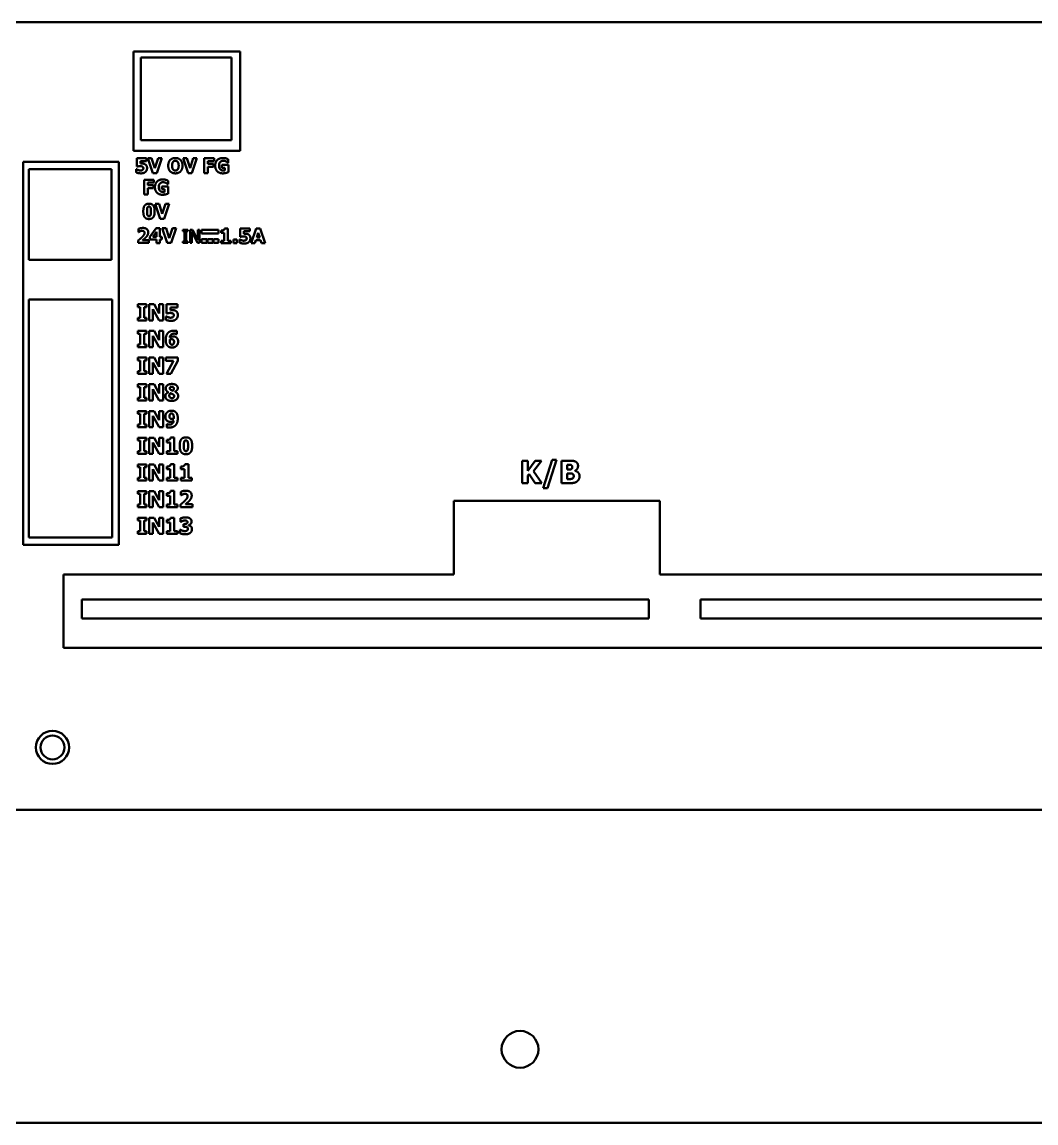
# Model space of a CAD drawing. Header units: millimetres. Extents: x 4735 to 8066, y 756 to 2595.
# Drawn here: x 6051.9 to 6189.6, y 1522.1 to 1671.6 of the extents above; entities that cross this region are included whole.
import ezdxf

# ---------------------------------------------------------------- set-up
doc = ezdxf.new("R2010")
doc.units = ezdxf.units.MM
doc.header["$LTSCALE"] = 1.8
doc.layers.add('외형선(ISO)', color=7, linetype='Continuous', lineweight=50)

msp = doc.modelspace()

# ---------------------------------------------------------------- linework, layer by layer
at = {"layer": '외형선(ISO)'}
for p, q in [((6322.566, 1671.587), (6017.566, 1671.587)), ((6067.066, 1654.087), (6067.066, 1667.587)), ((6067.066, 1667.587), (6081.566, 1667.587)), ((6081.566, 1667.587), (6081.566, 1654.087)), ((6068.066, 1655.547), (6068.066, 1666.747)), ((6068.066, 1666.747), (6080.366, 1666.747)), ((6080.366, 1666.747), (6080.366, 1655.547)), ((6080.366, 1655.547), (6068.066, 1655.547)), ((6081.566, 1654.087), (6067.066, 1654.087)), ((6052.066, 1600.587), (6052.066, 1652.587)), ((6052.066, 1652.587), (6065.066, 1652.587)), ((6065.066, 1652.587), (6065.066, 1600.587)), ((6067.532, 1651.956), (6067.532, 1653.079)), ((6067.532, 1653.079), (6068.858, 1653.079)), ((6068.858, 1652.702), (6068.007, 1652.702)), ((6068.007, 1652.702), (6068.007, 1652.369)), ((6068.858, 1653.079), (6068.858, 1652.702)), ((6069.704, 1651.079), (6069.017, 1653.079)), ((6069.017, 1653.079), (6069.537, 1653.079)), ((6069.537, 1653.079), (6069.973, 1651.723)), ((6069.973, 1651.723), (6070.408, 1653.079)), ((6070.915, 1653.079), (6070.228, 1651.079)), ((6070.408, 1653.079), (6070.915, 1653.079)), ((6074.484, 1651.079), (6073.797, 1653.079)), ((6073.797, 1653.079), (6074.317, 1653.079)), ((6074.317, 1653.079), (6074.753, 1651.723)), ((6074.753, 1651.723), (6075.187, 1653.079)), ((6075.694, 1653.079), (6075.007, 1651.079)), ((6075.187, 1653.079), (6075.694, 1653.079)), ((6076.686, 1651.079), (6076.686, 1653.079)), ((6076.686, 1653.079), (6078.025, 1653.079)), ((6078.025, 1652.698), (6077.185, 1652.698)), ((6077.185, 1652.698), (6077.185, 1652.321)), ((6077.185, 1652.321), (6077.959, 1652.321)), ((6077.959, 1652.321), (6077.959, 1651.94)), ((6078.025, 1653.079), (6078.025, 1652.698)), ((6079.08, 1651.804), (6079.08, 1652.178)), ((6079.08, 1652.178), (6079.954, 1652.178)), ((6079.946, 1652.471), (6079.9, 1652.471)), ((6079.946, 1652.942), (6079.946, 1652.471)), ((6079.954, 1652.178), (6079.954, 1651.193)), ((6052.866, 1639.287), (6052.866, 1651.587)), ((6052.866, 1651.587), (6064.066, 1651.587)), ((6064.066, 1651.587), (6064.066, 1639.287)), ((6067.446, 1651.159), (6067.446, 1651.595)), ((6067.446, 1651.595), (6067.492, 1651.595)), ((6067.576, 1651.956), (6067.532, 1651.956)), ((6070.228, 1651.079), (6069.704, 1651.079)), ((6075.007, 1651.079), (6074.484, 1651.079)), ((6077.185, 1651.079), (6076.686, 1651.079)), ((6077.959, 1651.94), (6077.185, 1651.94)), ((6077.185, 1651.94), (6077.185, 1651.079)), ((6079.467, 1651.804), (6079.08, 1651.804)), ((6079.467, 1651.41), (6079.467, 1651.804)), ((6068.504, 1648.17), (6068.504, 1650.17)), ((6068.504, 1650.17), (6069.843, 1650.17)), ((6069.843, 1649.789), (6069.003, 1649.789)), ((6069.003, 1649.789), (6069.003, 1649.411)), ((6069.003, 1649.411), (6069.776, 1649.411)), ((6069.776, 1649.03), (6069.003, 1649.03)), ((6069.003, 1649.03), (6069.003, 1648.17)), ((6069.776, 1649.411), (6069.776, 1649.03)), ((6069.843, 1650.17), (6069.843, 1649.789)), ((6070.898, 1648.894), (6070.898, 1649.269)), ((6070.898, 1649.269), (6071.771, 1649.269)), ((6071.763, 1649.562), (6071.718, 1649.562)), ((6071.763, 1650.032), (6071.763, 1649.562)), ((6071.771, 1649.269), (6071.771, 1648.283)), ((6069.003, 1648.17), (6068.504, 1648.17)), ((6071.285, 1648.894), (6070.898, 1648.894)), ((6071.285, 1648.5), (6071.285, 1648.894)), ((6070.715, 1644.877), (6070.027, 1646.877)), ((6070.027, 1646.877), (6070.548, 1646.877)), ((6070.548, 1646.877), (6070.984, 1645.52)), ((6070.984, 1645.52), (6071.418, 1646.877)), ((6071.925, 1646.877), (6071.238, 1644.877)), ((6071.418, 1646.877), (6071.925, 1646.877)), ((6071.238, 1644.877), (6070.715, 1644.877)), ((6067.742, 1643.062), (6067.742, 1643.498)), ((6067.781, 1643.062), (6067.742, 1643.062)), ((6069.303, 1642.423), (6070.169, 1643.584)), ((6070.185, 1643.091), (6069.677, 1642.41)), ((6070.169, 1643.584), (6070.669, 1643.584)), ((6070.185, 1642.41), (6070.185, 1643.091)), ((6070.669, 1643.584), (6070.669, 1642.41)), ((6071.661, 1641.584), (6070.974, 1643.584)), ((6070.974, 1643.584), (6071.494, 1643.584)), ((6071.494, 1643.584), (6071.93, 1642.227)), ((6071.93, 1642.227), (6072.365, 1643.584)), ((6072.872, 1643.584), (6072.185, 1641.584)), ((6072.365, 1643.584), (6072.872, 1643.584)), ((6073.769, 1643.2), (6073.769, 1643.384)), ((6073.769, 1643.384), (6074.466, 1643.384)), ((6073.998, 1643.2), (6073.769, 1643.2)), ((6073.998, 1641.768), (6073.998, 1643.2)), ((6074.466, 1643.2), (6074.237, 1643.2)), ((6074.237, 1643.2), (6074.237, 1641.768)), ((6074.466, 1643.384), (6074.466, 1643.2)), ((6074.762, 1641.584), (6074.762, 1643.384)), ((6074.762, 1643.384), (6075.102, 1643.384)), ((6075.782, 1641.584), (6074.985, 1643.136)), ((6074.985, 1643.136), (6074.985, 1641.584)), ((6075.102, 1643.384), (6075.827, 1641.959)), ((6075.827, 1641.959), (6075.827, 1643.384)), ((6075.827, 1643.384), (6076.05, 1643.384)), ((6076.05, 1643.384), (6076.05, 1641.584)), ((6076.328, 1642.884), (6076.328, 1643.384)), ((6076.328, 1643.384), (6078.628, 1643.384)), ((6078.628, 1643.384), (6078.628, 1642.884)), ((6078.971, 1642.954), (6078.971, 1643.28)), ((6079.442, 1643.553), (6079.88, 1643.553)), ((6079.88, 1643.553), (6079.88, 1641.896)), ((6081.566, 1642.424), (6081.566, 1643.548)), ((6081.566, 1643.548), (6082.891, 1643.548)), ((6082.891, 1643.17), (6082.04, 1643.17)), ((6082.04, 1643.17), (6082.04, 1642.838)), ((6082.891, 1643.548), (6082.891, 1643.17)), ((6083.063, 1641.548), (6083.739, 1643.548)), ((6083.739, 1643.548), (6084.287, 1643.548)), ((6084.287, 1643.548), (6084.963, 1641.548)), ((6067.694, 1641.584), (6067.694, 1641.91)), ((6069.164, 1641.584), (6067.694, 1641.584)), ((6068.316, 1641.962), (6069.164, 1641.962)), ((6069.164, 1641.962), (6069.164, 1641.584)), ((6069.303, 1642.051), (6069.303, 1642.423)), ((6070.185, 1642.051), (6069.303, 1642.051)), ((6069.677, 1642.41), (6070.185, 1642.41)), ((6070.185, 1641.579), (6070.185, 1642.051)), ((6070.669, 1641.579), (6070.185, 1641.579)), ((6070.669, 1642.41), (6070.94, 1642.41)), ((6070.94, 1642.051), (6070.669, 1642.051)), ((6070.669, 1642.051), (6070.669, 1641.579)), ((6070.94, 1642.41), (6070.94, 1642.051)), ((6072.185, 1641.584), (6071.661, 1641.584)), ((6073.769, 1641.584), (6073.769, 1641.768)), ((6073.769, 1641.768), (6073.998, 1641.768)), ((6074.466, 1641.584), (6073.769, 1641.584)), ((6074.237, 1641.768), (6074.466, 1641.768)), ((6074.466, 1641.768), (6074.466, 1641.584)), ((6074.985, 1641.584), (6074.762, 1641.584)), ((6076.05, 1641.584), (6075.782, 1641.584)), ((6078.628, 1642.884), (6076.328, 1642.884)), ((6076.328, 1641.584), (6076.328, 1642.084)), ((6076.328, 1642.084), (6077.028, 1642.084)), ((6077.028, 1641.584), (6076.328, 1641.584)), ((6077.028, 1642.084), (6077.028, 1641.584)), ((6077.128, 1641.584), (6077.128, 1642.084)), ((6077.128, 1642.084), (6077.828, 1642.084)), ((6077.828, 1641.584), (6077.128, 1641.584)), ((6077.828, 1642.084), (6077.828, 1641.584)), ((6077.928, 1641.584), (6077.928, 1642.084)), ((6077.928, 1642.084), (6078.628, 1642.084)), ((6078.628, 1641.584), (6077.928, 1641.584)), ((6078.628, 1642.084), (6078.628, 1641.584)), ((6079.392, 1642.954), (6078.971, 1642.954)), ((6078.971, 1641.548), (6078.971, 1641.896)), ((6078.971, 1641.896), (6079.392, 1641.896)), ((6080.292, 1641.548), (6078.971, 1641.548)), ((6079.392, 1641.896), (6079.392, 1642.954)), ((6079.88, 1641.896), (6080.292, 1641.896)), ((6080.292, 1641.896), (6080.292, 1641.548)), ((6080.651, 1641.548), (6080.651, 1642.076)), ((6080.651, 1642.076), (6081.126, 1642.076)), ((6081.126, 1641.548), (6080.651, 1641.548)), ((6081.126, 1642.076), (6081.126, 1641.548)), ((6081.48, 1641.627), (6081.48, 1642.063)), ((6081.48, 1642.063), (6081.525, 1642.063)), ((6081.609, 1642.424), (6081.566, 1642.424)), ((6083.566, 1641.548), (6083.063, 1641.548)), ((6083.692, 1641.956), (6083.566, 1641.548)), ((6084.321, 1641.956), (6083.692, 1641.956)), ((6084.006, 1642.98), (6083.801, 1642.319)), ((6083.801, 1642.319), (6084.211, 1642.319)), ((6084.211, 1642.319), (6084.006, 1642.98)), ((6084.446, 1641.548), (6084.321, 1641.956)), ((6084.963, 1641.548), (6084.446, 1641.548)), ((6064.066, 1639.287), (6052.866, 1639.287)), ((6052.866, 1633.887), (6064.166, 1633.887)), ((6052.866, 1601.587), (6052.866, 1633.887)), ((6064.166, 1633.887), (6064.166, 1601.587)), ((6067.649, 1632.871), (6067.649, 1633.254)), ((6067.649, 1633.254), (6068.833, 1633.254)), ((6067.965, 1632.871), (6067.649, 1632.871)), ((6067.965, 1631.438), (6067.965, 1632.871)), ((6068.833, 1632.871), (6068.517, 1632.871)), ((6068.517, 1632.871), (6068.517, 1631.438)), ((6068.833, 1633.254), (6068.833, 1632.871)), ((6069.2, 1631.054), (6069.2, 1633.254)), ((6069.2, 1633.254), (6069.878, 1633.254)), ((6070.553, 1631.054), (6069.705, 1632.588)), ((6069.705, 1632.588), (6069.705, 1631.054)), ((6069.878, 1633.254), (6070.58, 1631.994)), ((6070.58, 1631.994), (6070.58, 1633.254)), ((6070.58, 1633.254), (6071.085, 1633.254)), ((6071.085, 1633.254), (6071.085, 1631.054)), ((6071.575, 1632.019), (6071.575, 1633.254)), ((6071.575, 1633.254), (6073.033, 1633.254)), ((6073.033, 1632.839), (6072.097, 1632.839)), ((6072.097, 1632.839), (6072.097, 1632.473)), ((6073.033, 1633.254), (6073.033, 1632.839)), ((6067.649, 1631.054), (6067.649, 1631.438)), ((6067.649, 1631.438), (6067.965, 1631.438)), ((6068.833, 1631.054), (6067.649, 1631.054)), ((6068.517, 1631.438), (6068.833, 1631.438)), ((6068.833, 1631.438), (6068.833, 1631.054)), ((6069.705, 1631.054), (6069.2, 1631.054)), ((6071.085, 1631.054), (6070.553, 1631.054)), ((6071.48, 1631.142), (6071.48, 1631.621)), ((6071.48, 1631.621), (6071.53, 1631.621)), ((6071.623, 1632.019), (6071.575, 1632.019)), ((6067.649, 1629.249), (6067.649, 1629.632)), ((6067.649, 1629.632), (6068.833, 1629.632)), ((6068.833, 1629.632), (6068.833, 1629.249)), ((6069.2, 1627.432), (6069.2, 1629.632)), ((6069.2, 1629.632), (6069.878, 1629.632)), ((6069.878, 1629.632), (6070.58, 1628.372)), ((6070.58, 1628.372), (6070.58, 1629.632)), ((6070.58, 1629.632), (6071.085, 1629.632)), ((6071.085, 1629.632), (6071.085, 1627.432)), ((6072.946, 1629.636), (6072.946, 1629.204)), ((6067.965, 1629.249), (6067.649, 1629.249)), ((6067.965, 1627.815), (6067.965, 1629.249)), ((6068.833, 1629.249), (6068.517, 1629.249)), ((6068.517, 1629.249), (6068.517, 1627.815)), ((6070.553, 1627.432), (6069.705, 1628.965)), ((6069.705, 1628.965), (6069.705, 1627.432)), ((6072.946, 1629.204), (6072.907, 1629.204)), ((6067.649, 1627.432), (6067.649, 1627.815)), ((6067.649, 1627.815), (6067.965, 1627.815)), ((6068.833, 1627.432), (6067.649, 1627.432)), ((6068.517, 1627.815), (6068.833, 1627.815)), ((6068.833, 1627.815), (6068.833, 1627.432)), ((6069.705, 1627.432), (6069.2, 1627.432)), ((6071.085, 1627.432), (6070.553, 1627.432)), ((6067.649, 1625.626), (6067.649, 1626.01)), ((6067.649, 1626.01), (6068.833, 1626.01)), ((6067.965, 1625.626), (6067.649, 1625.626)), ((6067.965, 1624.193), (6067.965, 1625.626)), ((6068.833, 1625.626), (6068.517, 1625.626)), ((6068.517, 1625.626), (6068.517, 1624.193)), ((6068.833, 1626.01), (6068.833, 1625.626)), ((6069.2, 1623.81), (6069.2, 1626.01)), ((6069.2, 1626.01), (6069.878, 1626.01)), ((6070.553, 1623.81), (6069.705, 1625.343)), ((6069.705, 1625.343), (6069.705, 1623.81)), ((6069.878, 1626.01), (6070.58, 1624.749)), ((6070.58, 1624.749), (6070.58, 1626.01)), ((6070.58, 1626.01), (6071.085, 1626.01)), ((6071.085, 1626.01), (6071.085, 1623.81)), ((6071.477, 1625.594), (6071.477, 1626.01)), ((6071.477, 1626.01), (6073.096, 1626.01)), ((6072.525, 1625.594), (6071.477, 1625.594)), ((6071.543, 1623.81), (6072.525, 1625.594)), ((6073.096, 1625.573), (6072.156, 1623.81)), ((6073.096, 1626.01), (6073.096, 1625.573)), ((6067.649, 1623.81), (6067.649, 1624.193)), ((6067.649, 1624.193), (6067.965, 1624.193)), ((6068.833, 1623.81), (6067.649, 1623.81)), ((6068.517, 1624.193), (6068.833, 1624.193)), ((6068.833, 1624.193), (6068.833, 1623.81)), ((6069.705, 1623.81), (6069.2, 1623.81)), ((6071.085, 1623.81), (6070.553, 1623.81)), ((6072.156, 1623.81), (6071.543, 1623.81)), ((6067.649, 1622.004), (6067.649, 1622.388)), ((6067.649, 1622.388), (6068.833, 1622.388)), ((6068.833, 1622.388), (6068.833, 1622.004)), ((6069.2, 1620.188), (6069.2, 1622.388)), ((6069.2, 1622.388), (6069.878, 1622.388)), ((6069.878, 1622.388), (6070.58, 1621.127)), ((6070.58, 1621.127), (6070.58, 1622.388)), ((6070.58, 1622.388), (6071.085, 1622.388)), ((6071.085, 1622.388), (6071.085, 1620.188)), ((6067.965, 1622.004), (6067.649, 1622.004)), ((6067.965, 1620.571), (6067.965, 1622.004)), ((6068.833, 1622.004), (6068.517, 1622.004)), ((6068.517, 1622.004), (6068.517, 1620.571)), ((6070.553, 1620.188), (6069.705, 1621.721)), ((6069.705, 1621.721), (6069.705, 1620.188)), ((6071.803, 1621.305), (6071.803, 1621.314)), ((6072.712, 1621.386), (6072.712, 1621.378)), ((6067.649, 1620.188), (6067.649, 1620.571)), ((6067.649, 1620.571), (6067.965, 1620.571)), ((6068.833, 1620.188), (6067.649, 1620.188)), ((6068.517, 1620.571), (6068.833, 1620.571)), ((6068.833, 1620.571), (6068.833, 1620.188)), ((6069.705, 1620.188), (6069.2, 1620.188)), ((6071.085, 1620.188), (6070.553, 1620.188)), ((6067.649, 1618.382), (6067.649, 1618.765)), ((6067.649, 1618.765), (6068.833, 1618.765)), ((6067.965, 1618.382), (6067.649, 1618.382)), ((6067.965, 1616.949), (6067.965, 1618.382)), ((6068.833, 1618.382), (6068.517, 1618.382)), ((6068.517, 1618.382), (6068.517, 1616.949)), ((6068.833, 1618.765), (6068.833, 1618.382)), ((6069.2, 1616.565), (6069.2, 1618.765)), ((6069.2, 1618.765), (6069.878, 1618.765)), ((6070.553, 1616.565), (6069.705, 1618.099)), ((6069.705, 1618.099), (6069.705, 1616.565)), ((6069.878, 1618.765), (6070.58, 1617.505)), ((6070.58, 1617.505), (6070.58, 1618.765)), ((6070.58, 1618.765), (6071.085, 1618.765)), ((6071.085, 1618.765), (6071.085, 1616.565)), ((6067.649, 1616.565), (6067.649, 1616.949)), ((6067.649, 1616.949), (6067.965, 1616.949)), ((6068.833, 1616.565), (6067.649, 1616.565)), ((6068.517, 1616.949), (6068.833, 1616.949)), ((6068.833, 1616.949), (6068.833, 1616.565)), ((6069.705, 1616.565), (6069.2, 1616.565)), ((6071.085, 1616.565), (6070.553, 1616.565)), ((6071.584, 1616.56), (6071.584, 1616.991)), ((6071.584, 1616.991), (6071.626, 1616.991)), ((6067.649, 1614.76), (6067.649, 1615.143)), ((6067.649, 1615.143), (6068.833, 1615.143)), ((6067.965, 1614.76), (6067.649, 1614.76)), ((6067.965, 1613.326), (6067.965, 1614.76)), ((6068.833, 1614.76), (6068.517, 1614.76)), ((6068.517, 1614.76), (6068.517, 1613.326)), ((6068.833, 1615.143), (6068.833, 1614.76)), ((6069.2, 1612.943), (6069.2, 1615.143)), ((6069.2, 1615.143), (6069.878, 1615.143)), ((6069.878, 1615.143), (6070.58, 1613.883)), ((6070.58, 1613.883), (6070.58, 1615.143)), ((6070.58, 1615.143), (6071.085, 1615.143)), ((6071.085, 1615.143), (6071.085, 1612.943)), ((6071.593, 1614.491), (6071.593, 1614.849)), ((6072.111, 1615.148), (6072.593, 1615.148)), ((6072.593, 1615.148), (6072.593, 1613.326)), ((6067.649, 1612.943), (6067.649, 1613.326)), ((6067.649, 1613.326), (6067.965, 1613.326)), ((6068.517, 1613.326), (6068.833, 1613.326)), ((6068.833, 1613.326), (6068.833, 1612.943)), ((6070.553, 1612.943), (6069.705, 1614.476)), ((6069.705, 1614.476), (6069.705, 1612.943)), ((6072.056, 1614.491), (6071.593, 1614.491)), ((6071.593, 1612.943), (6071.593, 1613.326)), ((6071.593, 1613.326), (6072.056, 1613.326)), ((6072.056, 1613.326), (6072.056, 1614.491)), ((6072.593, 1613.326), (6073.046, 1613.326)), ((6073.046, 1613.326), (6073.046, 1612.943)), ((6068.833, 1612.943), (6067.649, 1612.943)), ((6069.705, 1612.943), (6069.2, 1612.943)), ((6071.085, 1612.943), (6070.553, 1612.943)), ((6073.046, 1612.943), (6071.593, 1612.943)), ((6119.871, 1608.971), (6119.871, 1612.021)), ((6119.871, 1612.021), (6120.637, 1612.021)), ((6120.637, 1612.021), (6120.637, 1610.659)), ((6120.637, 1610.659), (6121.616, 1612.021)), ((6122.498, 1612.021), (6121.41, 1610.605)), ((6121.616, 1612.021), (6122.498, 1612.021)), ((6122.718, 1608.309), (6123.929, 1612.157)), ((6124.52, 1612.157), (6123.306, 1608.309)), ((6123.929, 1612.157), (6124.52, 1612.157)), ((6125.212, 1608.971), (6125.212, 1612.021)), ((6125.212, 1612.021), (6126.287, 1612.021)), ((6067.649, 1611.138), (6067.649, 1611.521)), ((6067.649, 1611.521), (6068.833, 1611.521)), ((6067.965, 1611.138), (6067.649, 1611.138)), ((6067.965, 1609.704), (6067.965, 1611.138)), ((6068.833, 1611.138), (6068.517, 1611.138)), ((6068.517, 1611.138), (6068.517, 1609.704)), ((6068.833, 1611.521), (6068.833, 1611.138)), ((6069.2, 1609.321), (6069.2, 1611.521)), ((6069.2, 1611.521), (6069.878, 1611.521)), ((6070.553, 1609.321), (6069.705, 1610.854)), ((6069.705, 1610.854), (6069.705, 1609.321)), ((6069.878, 1611.521), (6070.58, 1610.26)), ((6070.58, 1610.26), (6070.58, 1611.521)), ((6070.58, 1611.521), (6071.085, 1611.521)), ((6071.085, 1611.521), (6071.085, 1609.321)), ((6071.593, 1610.868), (6071.593, 1611.227)), ((6072.056, 1610.868), (6071.593, 1610.868)), ((6072.056, 1609.704), (6072.056, 1610.868)), ((6072.111, 1611.526), (6072.593, 1611.526)), ((6072.593, 1611.526), (6072.593, 1609.704)), ((6073.52, 1610.868), (6073.52, 1611.227)), ((6073.983, 1610.868), (6073.52, 1610.868)), ((6073.983, 1609.704), (6073.983, 1610.868)), ((6074.039, 1611.526), (6074.52, 1611.526)), ((6074.52, 1611.526), (6074.52, 1609.704)), ((6120.788, 1610.209), (6120.637, 1610.002)), ((6121.616, 1608.971), (6120.788, 1610.209)), ((6121.41, 1610.605), (6122.542, 1608.971)), ((6126.025, 1611.465), (6125.973, 1611.465)), ((6125.973, 1611.465), (6125.973, 1610.817)), ((6125.973, 1610.817), (6126.07, 1610.817)), ((6126.114, 1610.296), (6125.973, 1610.296)), ((6125.973, 1610.296), (6125.973, 1609.527)), ((6127.026, 1610.659), (6127.026, 1610.644)), ((6067.649, 1609.321), (6067.649, 1609.704)), ((6067.649, 1609.704), (6067.965, 1609.704)), ((6068.833, 1609.321), (6067.649, 1609.321)), ((6068.517, 1609.704), (6068.833, 1609.704)), ((6068.833, 1609.704), (6068.833, 1609.321)), ((6069.705, 1609.321), (6069.2, 1609.321)), ((6071.085, 1609.321), (6070.553, 1609.321)), ((6071.593, 1609.321), (6071.593, 1609.704)), ((6071.593, 1609.704), (6072.056, 1609.704)), ((6073.046, 1609.321), (6071.593, 1609.321)), ((6072.593, 1609.704), (6073.046, 1609.704)), ((6073.046, 1609.704), (6073.046, 1609.321)), ((6073.52, 1609.321), (6073.52, 1609.704)), ((6073.52, 1609.704), (6073.983, 1609.704)), ((6074.973, 1609.321), (6073.52, 1609.321)), ((6074.52, 1609.704), (6074.973, 1609.704)), ((6074.973, 1609.704), (6074.973, 1609.321)), ((6120.637, 1608.971), (6119.871, 1608.971)), ((6120.637, 1610.002), (6120.637, 1608.971)), ((6122.542, 1608.971), (6121.616, 1608.971)), ((6126.43, 1608.971), (6125.212, 1608.971)), ((6125.973, 1609.527), (6126.015, 1609.527)), ((6067.649, 1607.515), (6067.649, 1607.899)), ((6067.649, 1607.899), (6068.833, 1607.899)), ((6067.965, 1607.515), (6067.649, 1607.515)), ((6067.965, 1606.082), (6067.965, 1607.515)), ((6068.833, 1607.515), (6068.517, 1607.515)), ((6068.517, 1607.515), (6068.517, 1606.082)), ((6068.833, 1607.899), (6068.833, 1607.515)), ((6069.2, 1605.699), (6069.2, 1607.899)), ((6069.2, 1607.899), (6069.878, 1607.899)), ((6070.553, 1605.699), (6069.705, 1607.232)), ((6069.705, 1607.232), (6069.705, 1605.699)), ((6069.878, 1607.899), (6070.58, 1606.638)), ((6070.58, 1606.638), (6070.58, 1607.899)), ((6070.58, 1607.899), (6071.085, 1607.899)), ((6071.085, 1607.899), (6071.085, 1605.699)), ((6071.593, 1607.246), (6071.593, 1607.604)), ((6072.056, 1607.246), (6071.593, 1607.246)), ((6072.056, 1606.082), (6072.056, 1607.246)), ((6072.111, 1607.904), (6072.593, 1607.904)), ((6072.593, 1607.904), (6072.593, 1606.082)), ((6073.507, 1607.325), (6073.507, 1607.804)), ((6073.55, 1607.325), (6073.507, 1607.325)), ((6123.306, 1608.309), (6122.718, 1608.309)), ((6067.649, 1605.699), (6067.649, 1606.082)), ((6067.649, 1606.082), (6067.965, 1606.082)), ((6068.833, 1605.699), (6067.649, 1605.699)), ((6068.517, 1606.082), (6068.833, 1606.082)), ((6068.833, 1606.082), (6068.833, 1605.699)), ((6069.705, 1605.699), (6069.2, 1605.699)), ((6071.085, 1605.699), (6070.553, 1605.699)), ((6071.593, 1605.699), (6071.593, 1606.082)), ((6071.593, 1606.082), (6072.056, 1606.082)), ((6073.046, 1605.699), (6071.593, 1605.699)), ((6072.593, 1606.082), (6073.046, 1606.082)), ((6073.046, 1606.082), (6073.046, 1605.699)), ((6073.454, 1605.699), (6073.454, 1606.057)), ((6075.071, 1605.699), (6073.454, 1605.699)), ((6074.138, 1606.114), (6075.071, 1606.114)), ((6075.071, 1606.114), (6075.071, 1605.699)), ((6110.566, 1596.587), (6110.566, 1606.587)), ((6110.566, 1606.587), (6138.566, 1606.587)), ((6138.566, 1606.587), (6138.566, 1596.587)), ((6067.649, 1603.893), (6067.649, 1604.276)), ((6067.649, 1604.276), (6068.833, 1604.276)), ((6068.833, 1604.276), (6068.833, 1603.893)), ((6069.2, 1602.076), (6069.2, 1604.276)), ((6069.2, 1604.276), (6069.878, 1604.276)), ((6069.878, 1604.276), (6070.58, 1603.016)), ((6070.58, 1603.016), (6070.58, 1604.276)), ((6070.58, 1604.276), (6071.085, 1604.276)), ((6071.085, 1604.276), (6071.085, 1602.076)), ((6072.111, 1604.282), (6072.593, 1604.282)), ((6072.593, 1604.282), (6072.593, 1602.46)), ((6073.447, 1603.713), (6073.447, 1604.184)), ((6067.965, 1603.893), (6067.649, 1603.893)), ((6067.965, 1602.46), (6067.965, 1603.893)), ((6068.833, 1603.893), (6068.517, 1603.893)), ((6068.517, 1603.893), (6068.517, 1602.46)), ((6070.553, 1602.076), (6069.705, 1603.61)), ((6069.705, 1603.61), (6069.705, 1602.076)), ((6071.593, 1603.624), (6071.593, 1603.982)), ((6072.056, 1603.624), (6071.593, 1603.624)), ((6072.056, 1602.46), (6072.056, 1603.624)), ((6073.383, 1602.169), (6073.383, 1602.647)), ((6073.383, 1602.647), (6073.436, 1602.647)), ((6073.493, 1603.713), (6073.447, 1603.713)), ((6073.864, 1603.034), (6073.864, 1603.421)), ((6073.864, 1603.421), (6073.951, 1603.421)), ((6073.958, 1603.034), (6073.864, 1603.034)), ((6074.563, 1603.26), (6074.563, 1603.239)), ((6064.166, 1601.587), (6052.866, 1601.587)), ((6067.649, 1602.076), (6067.649, 1602.46)), ((6067.649, 1602.46), (6067.965, 1602.46)), ((6068.833, 1602.076), (6067.649, 1602.076)), ((6068.517, 1602.46), (6068.833, 1602.46)), ((6068.833, 1602.46), (6068.833, 1602.076)), ((6069.705, 1602.076), (6069.2, 1602.076)), ((6071.085, 1602.076), (6070.553, 1602.076)), ((6071.593, 1602.076), (6071.593, 1602.46)), ((6071.593, 1602.46), (6072.056, 1602.46)), ((6073.046, 1602.076), (6071.593, 1602.076)), ((6072.593, 1602.46), (6073.046, 1602.46)), ((6073.046, 1602.46), (6073.046, 1602.076)), ((6065.066, 1600.587), (6052.066, 1600.587)), ((6057.566, 1586.587), (6057.566, 1596.587)), ((6057.566, 1596.587), (6110.566, 1596.587)), ((6138.566, 1596.587), (6250.566, 1596.587)), ((6060.066, 1590.587), (6060.066, 1593.187)), ((6060.066, 1593.187), (6137.066, 1593.187)), ((6137.066, 1593.187), (6137.066, 1590.587)), ((6144.066, 1593.187), (6195.066, 1593.187)), ((6144.066, 1590.587), (6144.066, 1593.187)), ((6137.066, 1590.587), (6060.066, 1590.587)), ((6195.066, 1590.587), (6144.066, 1590.587)), ((6250.566, 1586.587), (6057.566, 1586.587)), ((6050.566, 1564.587), (6252.566, 1564.587)), ((6339.566, 1522.087), (5899.566, 1522.087))]:
    msp.add_line(p, q, dxfattribs=at)
for centre, radius in [((6056.066, 1573.087), 2.25), ((6056.066, 1573.087), 1.621), ((6119.566, 1532.087), 2.5)]:
    msp.add_circle(centre, radius, dxfattribs=at)
for points in [[(6067.972, 1652.011), (6067.861, 1652.011), (6067.652, 1651.976), (6067.576, 1651.956)], [(6068.304, 1651.94), (6068.236, 1651.985), (6068.041, 1652.011), (6067.972, 1652.011)], [(6068.007, 1652.369), (6068.048, 1652.373), (6068.16, 1652.376), (6068.19, 1652.376)], [(6068.19, 1652.376), (6068.335, 1652.376), (6068.578, 1652.318), (6068.673, 1652.258)], [(6068.673, 1652.258), (6068.787, 1652.183), (6068.913, 1651.935), (6068.913, 1651.757)], [(6071.79, 1652.079), (6071.79, 1652.561), (6072.305, 1653.121), (6072.758, 1653.121)], [(6072.758, 1651.037), (6072.305, 1651.037), (6071.79, 1651.6), (6071.79, 1652.079)], [(6072.446, 1652.593), (6072.385, 1652.515), (6072.309, 1652.258), (6072.309, 1652.079)], [(6072.309, 1652.079), (6072.309, 1651.895), (6072.382, 1651.651), (6072.445, 1651.569)], [(6072.759, 1652.744), (6072.667, 1652.744), (6072.516, 1652.677), (6072.446, 1652.593)], [(6072.758, 1653.121), (6073.208, 1653.121), (6073.727, 1652.564), (6073.727, 1652.079)], [(6073.727, 1652.079), (6073.727, 1651.593), (6073.208, 1651.037), (6072.758, 1651.037)], [(6073.072, 1652.59), (6073.009, 1652.672), (6072.847, 1652.744), (6072.759, 1652.744)], [(6073.208, 1652.079), (6073.208, 1652.259), (6073.135, 1652.51), (6073.072, 1652.59)], [(6073.074, 1651.572), (6073.138, 1651.659), (6073.208, 1651.891), (6073.208, 1652.079)], [(6078.168, 1652.081), (6078.168, 1652.551), (6078.727, 1653.118), (6079.213, 1653.118)], [(6079.198, 1651.037), (6078.727, 1651.037), (6078.168, 1651.582), (6078.168, 1652.081)], [(6078.858, 1652.582), (6078.779, 1652.501), (6078.686, 1652.253), (6078.686, 1652.089)], [(6078.686, 1652.089), (6078.686, 1651.739), (6079.038, 1651.405), (6079.341, 1651.405)], [(6079.281, 1652.745), (6079.153, 1652.745), (6078.941, 1652.664), (6078.858, 1652.582)], [(6079.213, 1653.118), (6079.464, 1653.118), (6079.779, 1653.023), (6079.946, 1652.942)], [(6079.664, 1652.64), (6079.589, 1652.684), (6079.391, 1652.745), (6079.281, 1652.745)], [(6079.9, 1652.471), (6079.865, 1652.499), (6079.728, 1652.604), (6079.664, 1652.64)], [(6068.096, 1651.037), (6067.873, 1651.039), (6067.552, 1651.112), (6067.446, 1651.159)], [(6067.492, 1651.595), (6067.531, 1651.574), (6067.625, 1651.518), (6067.701, 1651.489)], [(6067.701, 1651.489), (6067.772, 1651.462), (6067.92, 1651.424), (6068.009, 1651.424)], [(6068.009, 1651.424), (6068.087, 1651.424), (6068.268, 1651.463), (6068.323, 1651.515)], [(6068.701, 1651.238), (6068.596, 1651.142), (6068.307, 1651.037), (6068.096, 1651.037)], [(6068.409, 1651.737), (6068.409, 1651.809), (6068.351, 1651.909), (6068.304, 1651.94)], [(6068.323, 1651.515), (6068.364, 1651.556), (6068.409, 1651.655), (6068.409, 1651.737)], [(6068.913, 1651.757), (6068.913, 1651.6), (6068.806, 1651.334), (6068.701, 1651.238)], [(6072.445, 1651.569), (6072.508, 1651.486), (6072.672, 1651.415), (6072.759, 1651.415)], [(6072.759, 1651.415), (6072.848, 1651.415), (6073.014, 1651.491), (6073.074, 1651.572)], [(6079.954, 1651.193), (6079.822, 1651.139), (6079.403, 1651.037), (6079.198, 1651.037)], [(6079.341, 1651.405), (6079.369, 1651.405), (6079.44, 1651.408), (6079.467, 1651.41)], [(6069.985, 1649.171), (6069.985, 1649.641), (6070.545, 1650.209), (6071.031, 1650.209)], [(6071.016, 1648.128), (6070.545, 1648.128), (6069.985, 1648.672), (6069.985, 1649.171)], [(6070.676, 1649.672), (6070.596, 1649.591), (6070.504, 1649.343), (6070.504, 1649.18)], [(6070.504, 1649.18), (6070.504, 1648.829), (6070.856, 1648.496), (6071.159, 1648.496)], [(6071.099, 1649.836), (6070.971, 1649.836), (6070.758, 1649.755), (6070.676, 1649.672)], [(6071.031, 1650.209), (6071.282, 1650.209), (6071.596, 1650.113), (6071.763, 1650.032)], [(6071.481, 1649.731), (6071.407, 1649.774), (6071.209, 1649.836), (6071.099, 1649.836)], [(6071.718, 1649.562), (6071.682, 1649.59), (6071.546, 1649.695), (6071.481, 1649.731)], [(6071.771, 1648.283), (6071.64, 1648.23), (6071.22, 1648.128), (6071.016, 1648.128)], [(6071.159, 1648.496), (6071.186, 1648.496), (6071.258, 1648.499), (6071.285, 1648.5)], [(6068.402, 1645.877), (6068.402, 1646.143), (6068.485, 1646.519), (6068.579, 1646.655)], [(6068.579, 1646.655), (6068.673, 1646.788), (6068.969, 1646.917), (6069.173, 1646.917)], [(6069.173, 1646.548), (6069.029, 1646.548), (6068.906, 1646.248), (6068.906, 1645.875)], [(6069.173, 1646.917), (6069.389, 1646.917), (6069.677, 1646.781), (6069.77, 1646.647)], [(6069.439, 1645.877), (6069.439, 1646.248), (6069.318, 1646.548), (6069.173, 1646.548)], [(6069.77, 1646.647), (6069.861, 1646.515), (6069.943, 1646.128), (6069.943, 1645.877)], [(6068.577, 1645.101), (6068.485, 1645.232), (6068.402, 1645.618), (6068.402, 1645.877)], [(6069.173, 1644.835), (6068.961, 1644.835), (6068.669, 1644.968), (6068.577, 1645.101)], [(6068.906, 1645.875), (6068.906, 1645.509), (6069.029, 1645.204), (6069.173, 1645.204)], [(6069.173, 1645.204), (6069.316, 1645.204), (6069.439, 1645.509), (6069.439, 1645.877)], [(6069.768, 1645.097), (6069.677, 1644.968), (6069.384, 1644.835), (6069.173, 1644.835)], [(6069.943, 1645.877), (6069.943, 1645.618), (6069.861, 1645.229), (6069.768, 1645.097)], [(6067.742, 1643.498), (6067.827, 1643.539), (6068.186, 1643.623), (6068.353, 1643.623)], [(6067.971, 1643.174), (6067.903, 1643.143), (6067.805, 1643.078), (6067.781, 1643.062)], [(6068.253, 1643.24), (6068.177, 1643.24), (6068.04, 1643.203), (6067.971, 1643.174)], [(6068.569, 1642.952), (6068.569, 1643.091), (6068.402, 1643.24), (6068.253, 1643.24)], [(6068.353, 1643.623), (6068.71, 1643.623), (6069.076, 1643.305), (6069.076, 1643.018)], [(6069.076, 1643.018), (6069.076, 1642.842), (6068.909, 1642.501), (6068.716, 1642.307)], [(6078.971, 1643.28), (6079.063, 1643.28), (6079.246, 1643.305), (6079.301, 1643.33)], [(6079.301, 1643.33), (6079.365, 1643.363), (6079.436, 1643.471), (6079.442, 1643.553)], [(6067.694, 1641.91), (6067.88, 1642.059), (6068.178, 1642.321), (6068.29, 1642.44)], [(6068.29, 1642.44), (6068.438, 1642.594), (6068.569, 1642.829), (6068.569, 1642.952)], [(6068.716, 1642.307), (6068.595, 1642.187), (6068.366, 1642), (6068.316, 1641.962)], [(6082.13, 1641.506), (6081.906, 1641.507), (6081.585, 1641.58), (6081.48, 1641.627)], [(6081.525, 1642.063), (6081.564, 1642.042), (6081.658, 1641.987), (6081.734, 1641.958)], [(6082.005, 1642.48), (6081.895, 1642.48), (6081.686, 1642.444), (6081.609, 1642.424)], [(6081.734, 1641.958), (6081.805, 1641.93), (6081.953, 1641.893), (6082.042, 1641.893)], [(6082.337, 1642.408), (6082.269, 1642.454), (6082.074, 1642.48), (6082.005, 1642.48)], [(6082.04, 1642.838), (6082.081, 1642.841), (6082.193, 1642.844), (6082.224, 1642.844)], [(6082.042, 1641.893), (6082.12, 1641.893), (6082.301, 1641.932), (6082.357, 1641.984)], [(6082.734, 1641.706), (6082.629, 1641.611), (6082.34, 1641.506), (6082.13, 1641.506)], [(6082.224, 1642.844), (6082.368, 1642.844), (6082.611, 1642.786), (6082.707, 1642.726)], [(6082.442, 1642.206), (6082.442, 1642.277), (6082.384, 1642.377), (6082.337, 1642.408)], [(6082.357, 1641.984), (6082.397, 1642.024), (6082.442, 1642.123), (6082.442, 1642.206)], [(6082.707, 1642.726), (6082.82, 1642.651), (6082.946, 1642.403), (6082.946, 1642.225)], [(6082.946, 1642.225), (6082.946, 1642.068), (6082.839, 1641.802), (6082.734, 1641.706)], [(6072.195, 1631.008), (6071.949, 1631.01), (6071.596, 1631.09), (6071.48, 1631.142)], [(6071.53, 1631.621), (6071.573, 1631.598), (6071.676, 1631.537), (6071.76, 1631.505)], [(6072.058, 1632.079), (6071.937, 1632.079), (6071.707, 1632.04), (6071.623, 1632.019)], [(6071.76, 1631.505), (6071.839, 1631.475), (6072.001, 1631.434), (6072.099, 1631.434)], [(6072.423, 1632.001), (6072.349, 1632.051), (6072.135, 1632.079), (6072.058, 1632.079)], [(6072.097, 1632.473), (6072.142, 1632.477), (6072.265, 1632.481), (6072.299, 1632.481)], [(6072.099, 1631.434), (6072.185, 1631.434), (6072.384, 1631.477), (6072.445, 1631.534)], [(6072.86, 1631.229), (6072.744, 1631.124), (6072.427, 1631.008), (6072.195, 1631.008)], [(6072.299, 1632.481), (6072.457, 1632.481), (6072.725, 1632.416), (6072.83, 1632.35)], [(6072.539, 1631.778), (6072.539, 1631.857), (6072.475, 1631.967), (6072.423, 1632.001)], [(6072.445, 1631.534), (6072.489, 1631.578), (6072.539, 1631.687), (6072.539, 1631.778)], [(6072.83, 1632.35), (6072.955, 1632.268), (6073.094, 1631.996), (6073.094, 1631.8)], [(6073.094, 1631.8), (6073.094, 1631.627), (6072.976, 1631.334), (6072.86, 1631.229)], [(6071.714, 1629.324), (6071.848, 1629.488), (6072.283, 1629.673), (6072.58, 1629.673)], [(6072.58, 1629.673), (6072.689, 1629.673), (6072.907, 1629.645), (6072.946, 1629.636)], [(6071.448, 1628.413), (6071.448, 1628.701), (6071.573, 1629.151), (6071.714, 1629.324)], [(6071.707, 1627.605), (6071.582, 1627.732), (6071.448, 1628.133), (6071.448, 1628.413)], [(6071.999, 1628.463), (6071.999, 1628.448), (6071.996, 1628.381), (6071.996, 1628.329)], [(6071.996, 1628.329), (6071.996, 1628.138), (6072.061, 1627.908), (6072.113, 1627.849)], [(6072.233, 1628.514), (6072.174, 1628.514), (6072.053, 1628.484), (6071.999, 1628.463)], [(6072.575, 1629.272), (6072.316, 1629.272), (6072.035, 1628.999), (6072.001, 1628.746)], [(6072.001, 1628.746), (6072.11, 1628.816), (6072.332, 1628.898), (6072.473, 1628.898)], [(6072.475, 1628.441), (6072.425, 1628.484), (6072.302, 1628.514), (6072.233, 1628.514)], [(6073.131, 1628.181), (6073.131, 1627.833), (6072.691, 1627.386), (6072.306, 1627.386)], [(6072.473, 1628.898), (6072.593, 1628.898), (6072.801, 1628.833), (6072.882, 1628.773)], [(6072.577, 1628.154), (6072.577, 1628.261), (6072.523, 1628.4), (6072.475, 1628.441)], [(6072.488, 1627.849), (6072.53, 1627.903), (6072.577, 1628.028), (6072.577, 1628.154)], [(6072.907, 1629.204), (6072.867, 1629.224), (6072.689, 1629.272), (6072.575, 1629.272)], [(6072.882, 1628.773), (6072.996, 1628.685), (6073.131, 1628.402), (6073.131, 1628.181)], [(6072.306, 1627.386), (6072.113, 1627.386), (6071.812, 1627.496), (6071.707, 1627.605)], [(6072.113, 1627.849), (6072.151, 1627.801), (6072.25, 1627.76), (6072.304, 1627.76)], [(6072.304, 1627.76), (6072.349, 1627.76), (6072.452, 1627.805), (6072.488, 1627.849)], [(6071.455, 1621.844), (6071.455, 1621.965), (6071.562, 1622.177), (6071.667, 1622.261)], [(6071.667, 1622.261), (6071.769, 1622.341), (6072.078, 1622.437), (6072.27, 1622.437)], [(6072.27, 1622.437), (6072.473, 1622.437), (6072.776, 1622.35), (6072.874, 1622.279)], [(6072.874, 1622.279), (6072.974, 1622.207), (6073.081, 1622.001), (6073.081, 1621.881)], [(6071.397, 1620.781), (6071.397, 1620.97), (6071.605, 1621.222), (6071.803, 1621.305)], [(6071.602, 1620.325), (6071.496, 1620.412), (6071.397, 1620.649), (6071.397, 1620.781)], [(6071.803, 1621.314), (6071.609, 1621.409), (6071.455, 1621.678), (6071.455, 1621.844)], [(6072.083, 1621.181), (6072.026, 1621.124), (6071.935, 1620.952), (6071.935, 1620.851)], [(6071.935, 1620.851), (6071.935, 1620.697), (6072.131, 1620.514), (6072.29, 1620.514)], [(6072.27, 1622.063), (6072.149, 1622.063), (6072.001, 1621.942), (6072.001, 1621.853)], [(6072.001, 1621.853), (6072.001, 1621.765), (6072.09, 1621.657), (6072.185, 1621.612)], [(6072.35, 1621.072), (6072.308, 1621.091), (6072.145, 1621.154), (6072.083, 1621.181)], [(6072.185, 1621.612), (6072.226, 1621.591), (6072.34, 1621.546), (6072.434, 1621.51)], [(6072.545, 1621.817), (6072.545, 1621.929), (6072.397, 1622.063), (6072.27, 1622.063)], [(6072.593, 1620.776), (6072.593, 1620.885), (6072.5, 1620.999), (6072.35, 1621.072)], [(6072.434, 1621.51), (6072.491, 1621.585), (6072.545, 1621.726), (6072.545, 1621.817)], [(6072.488, 1620.571), (6072.536, 1620.605), (6072.593, 1620.697), (6072.593, 1620.776)], [(6073.081, 1621.881), (6073.081, 1621.724), (6072.899, 1621.473), (6072.712, 1621.386)], [(6072.712, 1621.378), (6072.932, 1621.289), (6073.138, 1621.001), (6073.138, 1620.799)], [(6073.138, 1620.799), (6073.138, 1620.658), (6073.021, 1620.414), (6072.908, 1620.325)], [(6072.265, 1620.136), (6072.042, 1620.136), (6071.708, 1620.237), (6071.602, 1620.325)], [(6072.908, 1620.325), (6072.796, 1620.236), (6072.473, 1620.136), (6072.265, 1620.136)], [(6072.29, 1620.514), (6072.334, 1620.514), (6072.445, 1620.542), (6072.488, 1620.571)], [(6071.404, 1618.011), (6071.404, 1618.184), (6071.521, 1618.475), (6071.628, 1618.582)], [(6071.651, 1617.423), (6071.537, 1617.51), (6071.404, 1617.79), (6071.404, 1618.011)], [(6071.628, 1618.582), (6071.735, 1618.689), (6072.045, 1618.81), (6072.236, 1618.81)], [(6072.049, 1618.346), (6072.012, 1618.304), (6071.958, 1618.138), (6071.958, 1618.04)], [(6071.958, 1618.04), (6071.958, 1617.933), (6072.013, 1617.795), (6072.06, 1617.754)], [(6072.234, 1618.436), (6072.185, 1618.436), (6072.092, 1618.396), (6072.049, 1618.346)], [(6072.06, 1617.754), (6072.108, 1617.713), (6072.227, 1617.681), (6072.302, 1617.681)], [(6072.423, 1618.346), (6072.386, 1618.394), (6072.29, 1618.436), (6072.234, 1618.436)], [(6072.236, 1618.81), (6072.429, 1618.81), (6072.726, 1618.703), (6072.833, 1618.591)], [(6072.302, 1617.681), (6072.365, 1617.681), (6072.495, 1617.715), (6072.536, 1617.733)], [(6072.539, 1617.87), (6072.539, 1618.05), (6072.479, 1618.282), (6072.423, 1618.346)], [(6072.536, 1617.733), (6072.536, 1617.749), (6072.539, 1617.81), (6072.539, 1617.87)], [(6073.087, 1617.788), (6073.087, 1617.508), (6072.956, 1617.041), (6072.819, 1616.874)], [(6072.833, 1618.591), (6072.958, 1618.466), (6073.087, 1618.07), (6073.087, 1617.788)], [(6071.949, 1616.523), (6071.846, 1616.523), (6071.621, 1616.549), (6071.584, 1616.56)], [(6071.626, 1616.991), (6071.667, 1616.97), (6071.821, 1616.924), (6071.955, 1616.924)], [(6072.058, 1617.298), (6071.946, 1617.298), (6071.737, 1617.359), (6071.651, 1617.423)], [(6072.819, 1616.874), (6072.677, 1616.704), (6072.256, 1616.523), (6071.949, 1616.523)], [(6071.955, 1616.924), (6072.063, 1616.924), (6072.265, 1616.981), (6072.336, 1617.043)], [(6072.53, 1617.45), (6072.413, 1617.377), (6072.209, 1617.298), (6072.058, 1617.298)], [(6072.336, 1617.043), (6072.413, 1617.109), (6072.513, 1617.303), (6072.53, 1617.45)], [(6071.593, 1614.849), (6071.694, 1614.849), (6071.896, 1614.876), (6071.956, 1614.904)], [(6071.956, 1614.904), (6072.026, 1614.94), (6072.104, 1615.059), (6072.111, 1615.148)], [(6073.347, 1614.043), (6073.347, 1614.335), (6073.438, 1614.749), (6073.541, 1614.899)], [(6073.541, 1614.899), (6073.645, 1615.045), (6073.971, 1615.188), (6074.196, 1615.188)], [(6074.196, 1614.781), (6074.037, 1614.781), (6073.901, 1614.451), (6073.901, 1614.041)], [(6074.196, 1615.188), (6074.433, 1615.188), (6074.75, 1615.038), (6074.852, 1614.89)], [(6074.488, 1614.043), (6074.488, 1614.451), (6074.354, 1614.781), (6074.196, 1614.781)], [(6074.852, 1614.89), (6074.951, 1614.746), (6075.042, 1614.319), (6075.042, 1614.043)], [(6073.539, 1613.189), (6073.438, 1613.334), (6073.347, 1613.758), (6073.347, 1614.043)], [(6074.196, 1612.897), (6073.962, 1612.897), (6073.641, 1613.043), (6073.539, 1613.189)], [(6073.901, 1614.041), (6073.901, 1613.638), (6074.037, 1613.303), (6074.196, 1613.303)], [(6074.196, 1613.303), (6074.352, 1613.303), (6074.488, 1613.638), (6074.488, 1614.043)], [(6074.85, 1613.186), (6074.75, 1613.043), (6074.427, 1612.897), (6074.196, 1612.897)], [(6075.042, 1614.043), (6075.042, 1613.758), (6074.951, 1613.33), (6074.85, 1613.186)], [(6126.287, 1612.021), (6126.623, 1612.021), (6126.969, 1611.969), (6127.12, 1611.887)], [(6127.12, 1611.887), (6127.286, 1611.801), (6127.446, 1611.504), (6127.446, 1611.312)], [(6071.593, 1611.227), (6071.694, 1611.227), (6071.896, 1611.253), (6071.956, 1611.282)], [(6071.956, 1611.282), (6072.026, 1611.318), (6072.104, 1611.437), (6072.111, 1611.526)], [(6073.52, 1611.227), (6073.621, 1611.227), (6073.823, 1611.253), (6073.884, 1611.282)], [(6073.884, 1611.282), (6073.953, 1611.318), (6074.032, 1611.437), (6074.039, 1611.526)], [(6126.512, 1611.425), (6126.438, 1611.46), (6126.23, 1611.465), (6126.025, 1611.465)], [(6126.07, 1610.817), (6126.265, 1610.817), (6126.423, 1610.825), (6126.507, 1610.864)], [(6126.631, 1610.264), (6126.561, 1610.291), (6126.317, 1610.296), (6126.114, 1610.296)], [(6126.507, 1610.864), (6126.598, 1610.909), (6126.668, 1611.059), (6126.668, 1611.161)], [(6126.668, 1611.161), (6126.668, 1611.235), (6126.591, 1611.391), (6126.512, 1611.425)], [(6126.858, 1609.918), (6126.858, 1610.061), (6126.744, 1610.222), (6126.631, 1610.264)], [(6127.446, 1611.312), (6127.446, 1611.089), (6127.224, 1610.741), (6127.026, 1610.659)], [(6127.026, 1610.644), (6127.31, 1610.585), (6127.649, 1610.217), (6127.649, 1609.905)], [(6126.015, 1609.527), (6126.312, 1609.527), (6126.539, 1609.534), (6126.658, 1609.586)], [(6127.333, 1609.221), (6127.16, 1609.085), (6126.749, 1608.971), (6126.43, 1608.971)], [(6126.658, 1609.586), (6126.762, 1609.633), (6126.858, 1609.806), (6126.858, 1609.918)], [(6127.649, 1609.905), (6127.649, 1609.678), (6127.476, 1609.334), (6127.333, 1609.221)], [(6071.593, 1607.604), (6071.694, 1607.604), (6071.896, 1607.631), (6071.956, 1607.66)], [(6071.956, 1607.66), (6072.026, 1607.695), (6072.104, 1607.815), (6072.111, 1607.904)], [(6073.507, 1607.804), (6073.6, 1607.849), (6073.996, 1607.941), (6074.179, 1607.941)], [(6073.759, 1607.448), (6073.684, 1607.414), (6073.577, 1607.342), (6073.55, 1607.325)], [(6074.069, 1607.521), (6073.985, 1607.521), (6073.835, 1607.48), (6073.759, 1607.448)], [(6074.417, 1607.203), (6074.417, 1607.357), (6074.233, 1607.521), (6074.069, 1607.521)], [(6074.11, 1606.64), (6074.272, 1606.809), (6074.417, 1607.068), (6074.417, 1607.203)], [(6074.179, 1607.941), (6074.572, 1607.941), (6074.975, 1607.592), (6074.975, 1607.276)], [(6074.975, 1607.276), (6074.975, 1607.082), (6074.791, 1606.708), (6074.579, 1606.494)], [(6073.454, 1606.057), (6073.659, 1606.221), (6073.987, 1606.51), (6074.11, 1606.64)], [(6074.579, 1606.494), (6074.445, 1606.362), (6074.194, 1606.157), (6074.138, 1606.114)], [(6071.956, 1604.037), (6072.026, 1604.073), (6072.104, 1604.193), (6072.111, 1604.282)], [(6073.447, 1604.184), (6073.561, 1604.232), (6073.946, 1604.323), (6074.147, 1604.323)], [(6074.147, 1604.323), (6074.344, 1604.323), (6074.632, 1604.255), (6074.734, 1604.189)], [(6074.734, 1604.189), (6074.846, 1604.119), (6074.959, 1603.906), (6074.959, 1603.772)], [(6071.593, 1603.982), (6071.694, 1603.982), (6071.896, 1604.009), (6071.956, 1604.037)], [(6073.436, 1602.647), (6073.557, 1602.57), (6073.884, 1602.456), (6074.019, 1602.456)], [(6073.723, 1603.831), (6073.661, 1603.807), (6073.525, 1603.733), (6073.493, 1603.713)], [(6074.051, 1603.898), (6073.971, 1603.898), (6073.802, 1603.861), (6073.723, 1603.831)], [(6073.951, 1603.421), (6074.051, 1603.421), (6074.22, 1603.438), (6074.279, 1603.465)], [(6074.304, 1603.003), (6074.233, 1603.028), (6074.035, 1603.034), (6073.958, 1603.034)], [(6074.297, 1603.854), (6074.244, 1603.881), (6074.101, 1603.898), (6074.051, 1603.898)], [(6074.279, 1603.465), (6074.338, 1603.494), (6074.404, 1603.594), (6074.404, 1603.679)], [(6074.404, 1603.679), (6074.404, 1603.747), (6074.342, 1603.831), (6074.297, 1603.854)], [(6074.461, 1602.775), (6074.461, 1602.873), (6074.376, 1602.978), (6074.304, 1603.003)], [(6074.351, 1602.531), (6074.401, 1602.568), (6074.461, 1602.677), (6074.461, 1602.775)], [(6074.959, 1603.772), (6074.959, 1603.583), (6074.741, 1603.301), (6074.563, 1603.26)], [(6074.563, 1603.239), (6074.641, 1603.228), (6074.791, 1603.171), (6074.862, 1603.107)], [(6075.016, 1602.743), (6075.016, 1602.581), (6074.896, 1602.315), (6074.78, 1602.223)], [(6074.862, 1603.107), (6074.928, 1603.05), (6075.016, 1602.868), (6075.016, 1602.743)], [(6074.122, 1602.03), (6073.866, 1602.03), (6073.498, 1602.116), (6073.383, 1602.169)], [(6074.019, 1602.456), (6074.099, 1602.456), (6074.286, 1602.485), (6074.351, 1602.531)], [(6074.78, 1602.223), (6074.664, 1602.13), (6074.349, 1602.03), (6074.122, 1602.03)]]:
    msp.add_open_spline(points, degree=2, dxfattribs=at)

doc.saveas('drawing.dxf')
